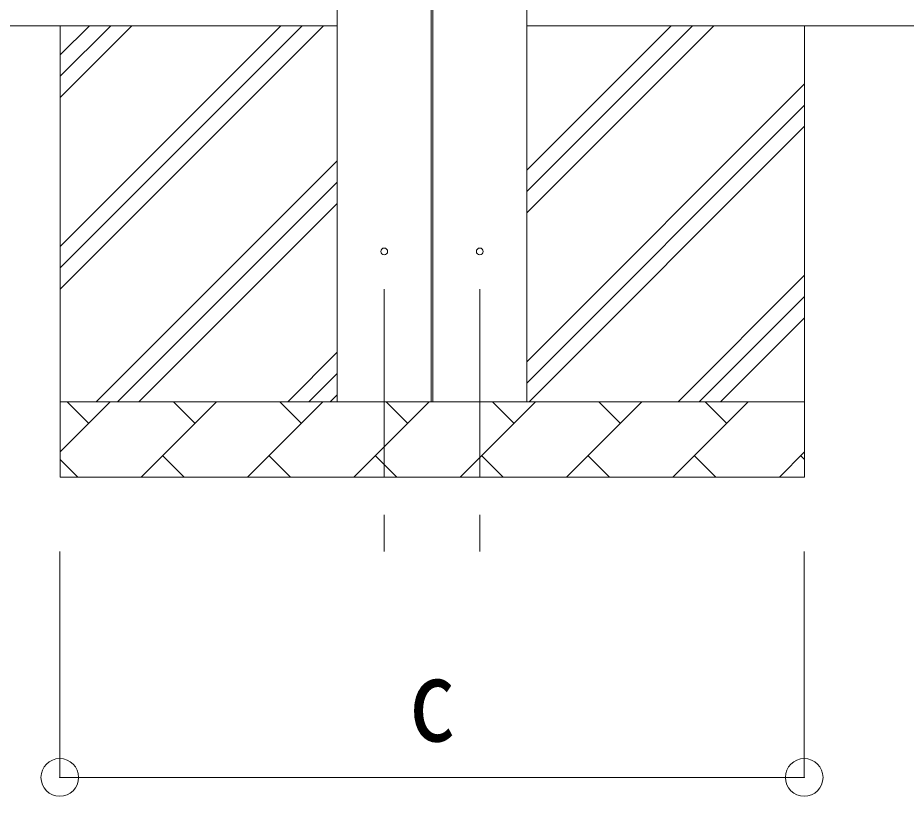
# Model space of a CAD drawing. Units: millimetres at full size, sheet at 1:50; details may follow other scales. Extents: x -14053 to 14053, y -9700 to 9700.
# Drawn here: x -5310 to -4129, y -255 to 779 of the extents above; entities that cross this region are included whole.
import ezdxf
from ezdxf.enums import TextEntityAlignment as Align

# ---------------------------------------------------------------- set-up
doc = ezdxf.new("R2010")
doc.units = ezdxf.units.MM
doc.header["$LTSCALE"] = 50
doc.header["$PDMODE"] = 32
doc.header["$PDSIZE"] = 50
doc.linetypes.add('CHAIN1', pattern=[8, 5, -1, 1, -1])
for name, color, linetype, lineweight in [('0-3_階段', 7, 'CHAIN1', 9), ('0-4_設備', 4, 'Continuous', 9), ('0-8_外構', 6, 'Continuous', 9)]:
    doc.layers.add(name, color=color, linetype=linetype, lineweight=lineweight)
doc.styles.add('ＭＳ ゴシック', font='')
doc.styles.get('ＭＳ ゴシック').set_extended_font_data('MS Gothic')

msp = doc.modelspace()

# ---------------------------------------------------------------- linework, layer by layer
at = {"layer": '0-3_階段'}
for p, q in [((-4822.72, 418.8), (-4822.72, 69.8)), ((-4695.72, 418.8), (-4695.72, 69.8))]:
    msp.add_line(p, q, dxfattribs=at)
at = {"layer": '0-4_設備'}
for p, q in [((-4885.22, 268.8), (-4885.22, 3123.8)), ((-4760.22, 3120.84), (-4760.22, 268.8)), ((-4758.22, 268.8), (-4758.22, 3120.84)), ((-4633.22, 2912.36), (-4633.22, 268.8))]:
    msp.add_line(p, q, dxfattribs=at)
at = {"layer": '0-4_設備', "color": 7}
for p, q in [((-4885.22, 768.8), (-12433.22, 768.8)), ((-5253.72, 768.8), (-5253.72, 168.8)), ((-5253.72, 418.75), (-4903.67, 768.8)), ((-5253.72, 447.03), (-4931.95, 768.8)), ((-5253.72, 475.32), (-4960.24, 768.8)), ((-5253.72, 673.31), (-5158.23, 768.8)), ((-5253.72, 701.59), (-5186.51, 768.8)), ((-5253.72, 729.87), (-5214.79, 768.8)), ((2914.78, 768.8), (-4633.22, 768.8)), ((-4633.22, 520.13), (-4384.55, 768.8)), ((-4633.22, 576.7), (-4441.12, 768.8)), ((-4633.22, 548.42), (-4412.84, 768.8)), ((-4263.72, 768.8), (-4263.72, 168.8)), ((-4633.22, 322.14), (-4263.72, 691.64)), ((-4633.22, 293.86), (-4263.72, 663.36)), ((-4629.99, 268.8), (-4263.72, 635.07)), ((-5205.68, 268.8), (-4885.22, 589.26)), ((-5177.39, 268.8), (-4885.22, 560.97)), ((-5149.11, 268.8), (-4885.22, 532.69)), ((-4432, 268.8), (-4263.72, 437.08)), ((-4403.72, 268.8), (-4263.72, 408.8)), ((-4375.43, 268.8), (-4263.72, 380.51)), ((-4951.12, 268.8), (-4885.22, 334.7)), ((-4922.84, 268.8), (-4885.22, 306.42)), ((-4894.55, 268.8), (-4885.22, 278.13)), ((-5253.72, 268.8), (-4263.72, 268.8)), ((-5253.72, 202.33), (-5187.25, 268.8)), ((-5215.8, 240.24), (-5244.35, 268.8)), ((-5145.83, 168.8), (-5045.83, 268.8)), ((-5074.38, 240.24), (-5102.93, 268.8)), ((-5004.4, 168.8), (-4904.4, 268.8)), ((-4932.96, 240.24), (-4961.51, 268.8)), ((-4862.98, 168.8), (-4762.98, 268.8)), ((-4791.54, 240.24), (-4820.09, 268.8)), ((-4721.56, 168.8), (-4621.56, 268.8)), ((-4650.11, 240.24), (-4678.67, 268.8)), ((-4580.14, 168.8), (-4480.14, 268.8)), ((-4508.69, 240.24), (-4537.25, 268.8)), ((-4438.72, 168.8), (-4338.72, 268.8)), ((-4367.27, 240.24), (-4395.83, 268.8)), ((-4297.3, 168.8), (-4263.72, 202.38)), ((-5253.72, 192.38), (-5230.14, 168.8)), ((-5117.27, 197.35), (-5088.72, 168.8)), ((-4975.85, 197.35), (-4947.3, 168.8)), ((-4834.43, 197.35), (-4805.88, 168.8)), ((-4693.01, 197.35), (-4664.45, 168.8)), ((-4551.59, 197.35), (-4523.03, 168.8)), ((-4410.16, 197.35), (-4381.61, 168.8)), ((-4268.74, 197.35), (-4263.72, 192.33)), ((-4263.72, 168.8), (-5253.72, 168.8))]:
    msp.add_line(p, q, dxfattribs=at)
at = {"layer": '0-4_設備'}
for centre in [(-4822.72, 468.8), (-4695.72, 468.8)]:
    msp.add_circle(centre, 4.5, dxfattribs=at)
at = {"layer": '0-8_外構'}
for p, q in [((-5254.22, -230.2), (-5254.22, 69.8)), ((-4264.22, -230.2), (-4264.22, 69.8)), ((-5254.22, -230.2), (-4264.22, -230.2))]:
    msp.add_line(p, q, dxfattribs=at)
for p in [(-5254.22, -230.2), (-4264.22, -230.2)]:
    msp.add_point(p, dxfattribs=at)

# ---------------------------------------------------------------- texts
at = {"layer": '0-8_外構', "color": 7, "style": 'ＭＳ ゴシック', "width": 0.85}
msp.add_text('c', height=110, dxfattribs=at).set_placement((-4790.47, -215.2), align=Align.BOTTOM_LEFT)

doc.saveas('drawing.dxf')
